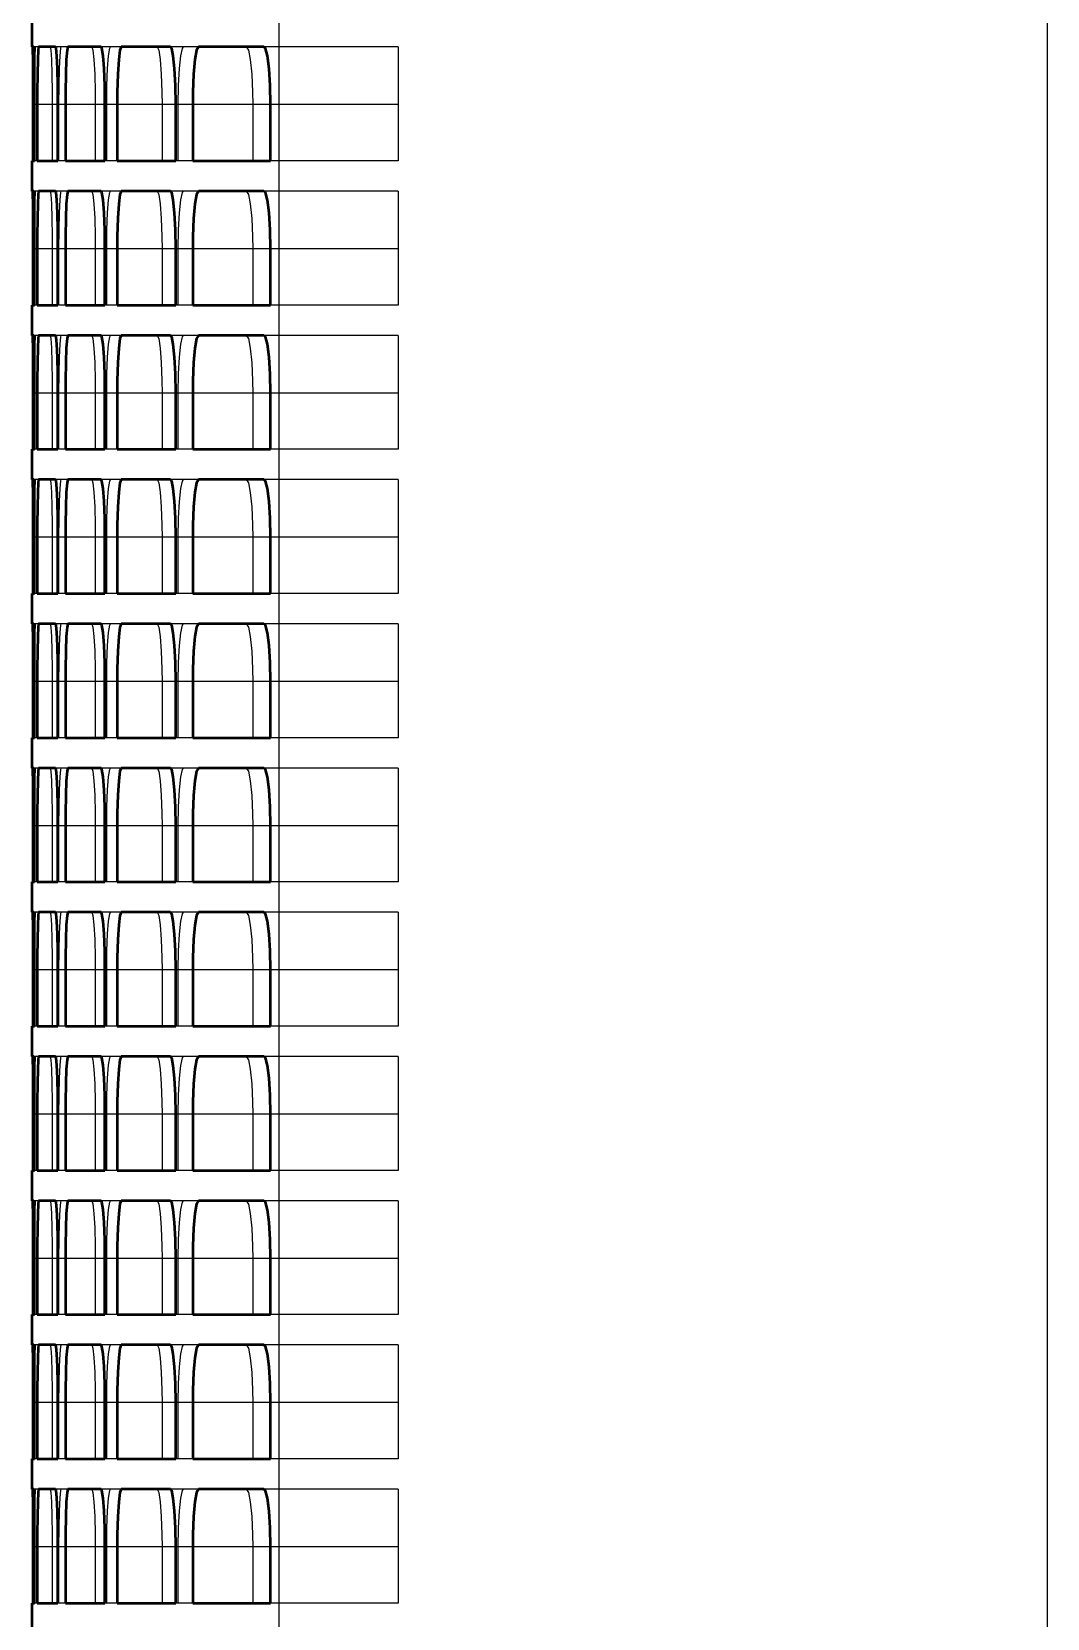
# Model space of a CAD drawing. Header units: inches. Extents: x 0 to 44.8, y 0 to 41.5.
# Drawn here: x 0.23 to 3.75, y 25.63 to 31.13 of the extents above; entities that cross this region are included whole.
import ezdxf

# ---------------------------------------------------------------- set-up
doc = ezdxf.new("R2010")
doc.units = ezdxf.units.IN
doc.header["$MEASUREMENT"] = 0
doc.linetypes.add('Dashed', pattern=[2, 1, -1])
for name, color, linetype, lineweight in [('AM_0', 7, 'Continuous', 50), ('AM_4', 3, 'Continuous', 25), ('AM_9', 6, 'Dashed', 25)]:
    doc.layers.add(name, color=color, linetype=linetype, lineweight=lineweight)

msp = doc.modelspace()

# ---------------------------------------------------------------- linework, layer by layer
at = {"layer": 'AM_0'}
for p, q in [((0.23, 31.186), (0.23, 31.081)), ((0.23727, 31.081), (0.23, 31.081)), ((0.31284, 31.081), (0.25301, 31.081)), ((0.4706, 31.081), (0.35552, 31.081)), ((0.71089, 31.081), (0.5403, 31.081)), ((1.0342, 31.081), (0.80776, 31.081)), ((0.23407, 30.881), (0.23407, 30.686)), ((0.23965, 30.686), (0.23965, 30.881)), ((0.24925, 30.881), (0.24925, 30.686)), ((0.32047, 30.686), (0.32047, 30.881)), ((0.34649, 30.881), (0.34649, 30.686)), ((0.48351, 30.686), (0.48351, 30.881)), ((0.526, 30.881), (0.526, 30.686)), ((0.72909, 30.686), (0.72909, 30.881)), ((0.78815, 30.881), (0.78815, 30.686)), ((1.05774, 30.686), (1.05774, 30.881)), ((0.23, 30.686), (0.23965, 30.686)), ((0.23, 30.686), (0.23, 30.581)), ((0.24925, 30.686), (0.32047, 30.686)), ((0.34649, 30.686), (0.48351, 30.686)), ((0.526, 30.686), (0.72909, 30.686)), ((0.78815, 30.686), (1.05774, 30.686)), ((0.23727, 30.581), (0.23, 30.581)), ((0.31284, 30.581), (0.25301, 30.581)), ((0.4706, 30.581), (0.35552, 30.581)), ((0.71089, 30.581), (0.5403, 30.581)), ((1.0342, 30.581), (0.80776, 30.581)), ((0.23407, 30.381), (0.23407, 30.186)), ((0.23965, 30.186), (0.23965, 30.381)), ((0.24925, 30.381), (0.24925, 30.186)), ((0.32047, 30.186), (0.32047, 30.381)), ((0.34649, 30.381), (0.34649, 30.186)), ((0.48351, 30.186), (0.48351, 30.381)), ((0.526, 30.381), (0.526, 30.186)), ((0.72909, 30.186), (0.72909, 30.381)), ((0.78815, 30.381), (0.78815, 30.186)), ((1.05774, 30.186), (1.05774, 30.381)), ((0.23, 30.186), (0.23965, 30.186)), ((0.23, 30.186), (0.23, 30.081)), ((0.24925, 30.186), (0.32047, 30.186)), ((0.34649, 30.186), (0.48351, 30.186)), ((0.526, 30.186), (0.72909, 30.186)), ((0.78815, 30.186), (1.05774, 30.186)), ((0.23727, 30.081), (0.23, 30.081)), ((0.31284, 30.081), (0.25301, 30.081)), ((0.4706, 30.081), (0.35552, 30.081)), ((0.71089, 30.081), (0.5403, 30.081)), ((1.0342, 30.081), (0.80776, 30.081)), ((0.23407, 29.881), (0.23407, 29.686)), ((0.23965, 29.686), (0.23965, 29.881)), ((0.24925, 29.881), (0.24925, 29.686)), ((0.32047, 29.686), (0.32047, 29.881)), ((0.34649, 29.881), (0.34649, 29.686)), ((0.48351, 29.686), (0.48351, 29.881)), ((0.526, 29.881), (0.526, 29.686)), ((0.72909, 29.686), (0.72909, 29.881)), ((0.78815, 29.881), (0.78815, 29.686)), ((1.05774, 29.686), (1.05774, 29.881)), ((0.23, 29.686), (0.23965, 29.686)), ((0.23, 29.686), (0.23, 29.581)), ((0.24925, 29.686), (0.32047, 29.686)), ((0.34649, 29.686), (0.48351, 29.686)), ((0.526, 29.686), (0.72909, 29.686)), ((0.78815, 29.686), (1.05774, 29.686)), ((0.23727, 29.581), (0.23, 29.581)), ((0.31284, 29.581), (0.25301, 29.581)), ((0.4706, 29.581), (0.35552, 29.581)), ((0.71089, 29.581), (0.5403, 29.581)), ((1.0342, 29.581), (0.80776, 29.581)), ((0.23407, 29.381), (0.23407, 29.186)), ((0.23965, 29.186), (0.23965, 29.381)), ((0.24925, 29.381), (0.24925, 29.186)), ((0.32047, 29.186), (0.32047, 29.381)), ((0.34649, 29.381), (0.34649, 29.186)), ((0.48351, 29.186), (0.48351, 29.381)), ((0.526, 29.381), (0.526, 29.186)), ((0.72909, 29.186), (0.72909, 29.381)), ((0.78815, 29.381), (0.78815, 29.186)), ((1.05774, 29.186), (1.05774, 29.381)), ((0.23, 29.186), (0.23965, 29.186)), ((0.23, 29.186), (0.23, 29.081)), ((0.24925, 29.186), (0.32047, 29.186)), ((0.34649, 29.186), (0.48351, 29.186)), ((0.526, 29.186), (0.72909, 29.186)), ((0.78815, 29.186), (1.05774, 29.186)), ((0.23727, 29.081), (0.23, 29.081)), ((0.31284, 29.081), (0.25301, 29.081)), ((0.4706, 29.081), (0.35552, 29.081)), ((0.71089, 29.081), (0.5403, 29.081)), ((1.0342, 29.081), (0.80776, 29.081)), ((0.23407, 28.881), (0.23407, 28.686)), ((0.23965, 28.686), (0.23965, 28.881)), ((0.24925, 28.881), (0.24925, 28.686)), ((0.32047, 28.686), (0.32047, 28.881)), ((0.34649, 28.881), (0.34649, 28.686)), ((0.48351, 28.686), (0.48351, 28.881)), ((0.526, 28.881), (0.526, 28.686)), ((0.72909, 28.686), (0.72909, 28.881)), ((0.78815, 28.881), (0.78815, 28.686)), ((1.05774, 28.686), (1.05774, 28.881)), ((0.23, 28.686), (0.23965, 28.686)), ((0.23, 28.686), (0.23, 28.581)), ((0.24925, 28.686), (0.32047, 28.686)), ((0.34649, 28.686), (0.48351, 28.686)), ((0.526, 28.686), (0.72909, 28.686)), ((0.78815, 28.686), (1.05774, 28.686)), ((0.23727, 28.581), (0.23, 28.581)), ((0.31284, 28.581), (0.25301, 28.581)), ((0.4706, 28.581), (0.35552, 28.581)), ((0.71089, 28.581), (0.5403, 28.581)), ((1.0342, 28.581), (0.80776, 28.581)), ((0.23407, 28.381), (0.23407, 28.186)), ((0.23965, 28.186), (0.23965, 28.381)), ((0.24925, 28.381), (0.24925, 28.186)), ((0.32047, 28.186), (0.32047, 28.381)), ((0.34649, 28.381), (0.34649, 28.186)), ((0.48351, 28.186), (0.48351, 28.381)), ((0.526, 28.381), (0.526, 28.186)), ((0.72909, 28.186), (0.72909, 28.381)), ((0.78815, 28.381), (0.78815, 28.186)), ((1.05774, 28.186), (1.05774, 28.381)), ((0.23, 28.186), (0.23965, 28.186)), ((0.23, 28.186), (0.23, 28.081)), ((0.24925, 28.186), (0.32047, 28.186)), ((0.34649, 28.186), (0.48351, 28.186)), ((0.526, 28.186), (0.72909, 28.186)), ((0.78815, 28.186), (1.05774, 28.186)), ((0.23727, 28.081), (0.23, 28.081)), ((0.31284, 28.081), (0.25301, 28.081)), ((0.4706, 28.081), (0.35552, 28.081)), ((0.71089, 28.081), (0.5403, 28.081)), ((1.0342, 28.081), (0.80776, 28.081)), ((0.23407, 27.881), (0.23407, 27.686)), ((0.23965, 27.686), (0.23965, 27.881)), ((0.24925, 27.881), (0.24925, 27.686)), ((0.32047, 27.686), (0.32047, 27.881)), ((0.34649, 27.881), (0.34649, 27.686)), ((0.48351, 27.686), (0.48351, 27.881)), ((0.526, 27.881), (0.526, 27.686)), ((0.72909, 27.686), (0.72909, 27.881)), ((0.78815, 27.881), (0.78815, 27.686)), ((1.05774, 27.686), (1.05774, 27.881)), ((0.23, 27.686), (0.23965, 27.686)), ((0.23, 27.686), (0.23, 27.581)), ((0.24925, 27.686), (0.32047, 27.686)), ((0.34649, 27.686), (0.48351, 27.686)), ((0.526, 27.686), (0.72909, 27.686)), ((0.78815, 27.686), (1.05774, 27.686)), ((0.23727, 27.581), (0.23, 27.581)), ((0.31284, 27.581), (0.25301, 27.581)), ((0.4706, 27.581), (0.35552, 27.581)), ((0.71089, 27.581), (0.5403, 27.581)), ((1.0342, 27.581), (0.80776, 27.581)), ((0.23407, 27.381), (0.23407, 27.186)), ((0.23965, 27.186), (0.23965, 27.381)), ((0.24925, 27.381), (0.24925, 27.186)), ((0.32047, 27.186), (0.32047, 27.381)), ((0.34649, 27.381), (0.34649, 27.186)), ((0.48351, 27.186), (0.48351, 27.381)), ((0.526, 27.381), (0.526, 27.186)), ((0.72909, 27.186), (0.72909, 27.381)), ((0.78815, 27.381), (0.78815, 27.186)), ((1.05774, 27.186), (1.05774, 27.381)), ((0.23, 27.186), (0.23965, 27.186)), ((0.23, 27.186), (0.23, 27.081)), ((0.24925, 27.186), (0.32047, 27.186)), ((0.34649, 27.186), (0.48351, 27.186)), ((0.526, 27.186), (0.72909, 27.186)), ((0.78815, 27.186), (1.05774, 27.186)), ((0.23727, 27.081), (0.23, 27.081)), ((0.31284, 27.081), (0.25301, 27.081)), ((0.4706, 27.081), (0.35552, 27.081)), ((0.71089, 27.081), (0.5403, 27.081)), ((1.0342, 27.081), (0.80776, 27.081)), ((0.23407, 26.881), (0.23407, 26.686)), ((0.23965, 26.686), (0.23965, 26.881)), ((0.24925, 26.881), (0.24925, 26.686)), ((0.32047, 26.686), (0.32047, 26.881)), ((0.34649, 26.881), (0.34649, 26.686)), ((0.48351, 26.686), (0.48351, 26.881)), ((0.526, 26.881), (0.526, 26.686)), ((0.72909, 26.686), (0.72909, 26.881)), ((0.78815, 26.881), (0.78815, 26.686)), ((1.05774, 26.686), (1.05774, 26.881)), ((0.23, 26.686), (0.23965, 26.686)), ((0.23, 26.686), (0.23, 26.581)), ((0.24925, 26.686), (0.32047, 26.686)), ((0.34649, 26.686), (0.48351, 26.686)), ((0.526, 26.686), (0.72909, 26.686)), ((0.78815, 26.686), (1.05774, 26.686)), ((0.23727, 26.581), (0.23, 26.581)), ((0.31284, 26.581), (0.25301, 26.581)), ((0.4706, 26.581), (0.35552, 26.581)), ((0.71089, 26.581), (0.5403, 26.581)), ((1.0342, 26.581), (0.80776, 26.581)), ((0.23407, 26.381), (0.23407, 26.186)), ((0.23965, 26.186), (0.23965, 26.381)), ((0.24925, 26.381), (0.24925, 26.186)), ((0.32047, 26.186), (0.32047, 26.381)), ((0.34649, 26.381), (0.34649, 26.186)), ((0.48351, 26.186), (0.48351, 26.381)), ((0.526, 26.381), (0.526, 26.186)), ((0.72909, 26.186), (0.72909, 26.381)), ((0.78815, 26.381), (0.78815, 26.186)), ((1.05774, 26.186), (1.05774, 26.381)), ((0.23, 26.186), (0.23965, 26.186)), ((0.23, 26.186), (0.23, 26.081)), ((0.24925, 26.186), (0.32047, 26.186)), ((0.34649, 26.186), (0.48351, 26.186)), ((0.526, 26.186), (0.72909, 26.186)), ((0.78815, 26.186), (1.05774, 26.186)), ((0.23727, 26.081), (0.23, 26.081)), ((0.31284, 26.081), (0.25301, 26.081)), ((0.4706, 26.081), (0.35552, 26.081)), ((0.71089, 26.081), (0.5403, 26.081)), ((1.0342, 26.081), (0.80776, 26.081)), ((0.23407, 25.881), (0.23407, 25.686)), ((0.23965, 25.686), (0.23965, 25.881)), ((0.24925, 25.881), (0.24925, 25.686)), ((0.32047, 25.686), (0.32047, 25.881)), ((0.34649, 25.881), (0.34649, 25.686)), ((0.48351, 25.686), (0.48351, 25.881)), ((0.526, 25.881), (0.526, 25.686)), ((0.72909, 25.686), (0.72909, 25.881)), ((0.78815, 25.881), (0.78815, 25.686)), ((1.05774, 25.686), (1.05774, 25.881)), ((0.23, 25.686), (0.23965, 25.686)), ((0.23, 25.686), (0.23, 25.581)), ((0.24925, 25.686), (0.32047, 25.686)), ((0.34649, 25.686), (0.48351, 25.686)), ((0.526, 25.686), (0.72909, 25.686)), ((0.78815, 25.686), (1.05774, 25.686))]:
    msp.add_line(p, q, dxfattribs=at)
for points in [[(0.23258, 31.081), (0.23304, 31.06973), (0.23347, 31.03717), (0.23382, 30.98701), (0.23403, 30.9249), (0.23407, 30.881)], [(0.23965, 30.881), (0.23951, 30.9472), (0.2391, 31.00593), (0.23849, 31.05058), (0.23777, 31.07612), (0.23727, 31.081)], [(0.25301, 31.081), (0.25173, 31.06972), (0.25062, 31.03716), (0.2498, 30.98699), (0.24934, 30.92487), (0.24925, 30.881)], [(0.32047, 30.881), (0.32003, 30.94716), (0.31877, 31.00587), (0.31685, 31.05052), (0.31449, 31.07609), (0.31284, 31.081)], [(0.35552, 31.081), (0.35249, 31.06971), (0.34984, 31.0371), (0.34784, 30.98686), (0.34671, 30.92471), (0.34649, 30.881)], [(0.48351, 30.881), (0.48277, 30.9471), (0.48066, 31.00574), (0.47742, 31.05039), (0.47343, 31.07603), (0.4706, 31.081)], [(0.5403, 31.081), (0.53552, 31.06968), (0.53131, 31.03698), (0.52814, 30.98663), (0.52634, 30.92442), (0.526, 30.881)], [(0.72909, 30.881), (0.72806, 30.94699), (0.7251, 31.00555), (0.72055, 31.05019), (0.71493, 31.07594), (0.71089, 31.081)], [(0.80776, 31.081), (0.80121, 31.06964), (0.79543, 31.03681), (0.79107, 30.98628), (0.78861, 30.924), (0.78815, 30.881)], [(1.05774, 30.881), (1.05641, 30.94686), (1.05261, 31.00529), (1.04676, 31.04993), (1.03949, 31.07583), (1.0342, 31.081)], [(0.23258, 30.581), (0.23304, 30.56973), (0.23347, 30.53717), (0.23382, 30.48701), (0.23403, 30.4249), (0.23407, 30.381)], [(0.23965, 30.381), (0.23951, 30.4472), (0.2391, 30.50593), (0.23849, 30.55058), (0.23777, 30.57612), (0.23727, 30.581)], [(0.25301, 30.581), (0.25173, 30.56972), (0.25062, 30.53716), (0.2498, 30.48699), (0.24934, 30.42487), (0.24925, 30.381)], [(0.32047, 30.381), (0.32003, 30.44716), (0.31877, 30.50587), (0.31685, 30.55052), (0.31449, 30.57609), (0.31284, 30.581)], [(0.35552, 30.581), (0.35249, 30.56971), (0.34984, 30.5371), (0.34784, 30.48686), (0.34671, 30.42471), (0.34649, 30.381)], [(0.48351, 30.381), (0.48277, 30.4471), (0.48066, 30.50574), (0.47742, 30.55039), (0.47343, 30.57603), (0.4706, 30.581)], [(0.5403, 30.581), (0.53552, 30.56968), (0.53131, 30.53698), (0.52814, 30.48663), (0.52634, 30.42442), (0.526, 30.381)], [(0.72909, 30.381), (0.72806, 30.44699), (0.7251, 30.50555), (0.72055, 30.55019), (0.71493, 30.57594), (0.71089, 30.581)], [(0.80776, 30.581), (0.80121, 30.56964), (0.79543, 30.53681), (0.79107, 30.48628), (0.78861, 30.424), (0.78815, 30.381)], [(1.05774, 30.381), (1.05641, 30.44686), (1.05261, 30.50529), (1.04676, 30.54993), (1.03949, 30.57583), (1.0342, 30.581)], [(0.23258, 30.081), (0.23304, 30.06973), (0.23347, 30.03717), (0.23382, 29.98701), (0.23403, 29.9249), (0.23407, 29.881)], [(0.23965, 29.881), (0.23951, 29.9472), (0.2391, 30.00593), (0.23849, 30.05058), (0.23777, 30.07612), (0.23727, 30.081)], [(0.25301, 30.081), (0.25173, 30.06972), (0.25062, 30.03716), (0.2498, 29.98699), (0.24934, 29.92487), (0.24925, 29.881)], [(0.32047, 29.881), (0.32003, 29.94716), (0.31877, 30.00587), (0.31685, 30.05052), (0.31449, 30.07609), (0.31284, 30.081)], [(0.35552, 30.081), (0.35249, 30.06971), (0.34984, 30.0371), (0.34784, 29.98686), (0.34671, 29.92471), (0.34649, 29.881)], [(0.48351, 29.881), (0.48277, 29.9471), (0.48066, 30.00574), (0.47742, 30.05039), (0.47343, 30.07603), (0.4706, 30.081)], [(0.5403, 30.081), (0.53552, 30.06968), (0.53131, 30.03698), (0.52814, 29.98663), (0.52634, 29.92442), (0.526, 29.881)], [(0.72909, 29.881), (0.72806, 29.94699), (0.7251, 30.00555), (0.72055, 30.05019), (0.71493, 30.07594), (0.71089, 30.081)], [(0.80776, 30.081), (0.80121, 30.06964), (0.79543, 30.03681), (0.79107, 29.98628), (0.78861, 29.924), (0.78815, 29.881)], [(1.05774, 29.881), (1.05641, 29.94686), (1.05261, 30.00529), (1.04676, 30.04993), (1.03949, 30.07583), (1.0342, 30.081)], [(0.23258, 29.581), (0.23304, 29.56973), (0.23347, 29.53717), (0.23382, 29.48701), (0.23403, 29.4249), (0.23407, 29.381)], [(0.23965, 29.381), (0.23951, 29.4472), (0.2391, 29.50593), (0.23849, 29.55058), (0.23777, 29.57612), (0.23727, 29.581)], [(0.25301, 29.581), (0.25173, 29.56972), (0.25062, 29.53716), (0.2498, 29.48699), (0.24934, 29.42487), (0.24925, 29.381)], [(0.32047, 29.381), (0.32003, 29.44716), (0.31877, 29.50587), (0.31685, 29.55052), (0.31449, 29.57609), (0.31284, 29.581)], [(0.35552, 29.581), (0.35249, 29.56971), (0.34984, 29.5371), (0.34784, 29.48686), (0.34671, 29.42471), (0.34649, 29.381)], [(0.48351, 29.381), (0.48277, 29.4471), (0.48066, 29.50574), (0.47742, 29.55039), (0.47343, 29.57603), (0.4706, 29.581)], [(0.5403, 29.581), (0.53552, 29.56968), (0.53131, 29.53698), (0.52814, 29.48663), (0.52634, 29.42442), (0.526, 29.381)], [(0.72909, 29.381), (0.72806, 29.44699), (0.7251, 29.50555), (0.72055, 29.55019), (0.71493, 29.57594), (0.71089, 29.581)], [(0.80776, 29.581), (0.80121, 29.56964), (0.79543, 29.53681), (0.79107, 29.48628), (0.78861, 29.424), (0.78815, 29.381)], [(1.05774, 29.381), (1.05641, 29.44686), (1.05261, 29.50529), (1.04676, 29.54993), (1.03949, 29.57583), (1.0342, 29.581)], [(0.23258, 29.081), (0.23304, 29.06973), (0.23347, 29.03717), (0.23382, 28.98701), (0.23403, 28.9249), (0.23407, 28.881)], [(0.23965, 28.881), (0.23951, 28.9472), (0.2391, 29.00593), (0.23849, 29.05058), (0.23777, 29.07612), (0.23727, 29.081)], [(0.25301, 29.081), (0.25173, 29.06972), (0.25062, 29.03716), (0.2498, 28.98699), (0.24934, 28.92487), (0.24925, 28.881)], [(0.32047, 28.881), (0.32003, 28.94716), (0.31877, 29.00587), (0.31685, 29.05052), (0.31449, 29.07609), (0.31284, 29.081)], [(0.35552, 29.081), (0.35249, 29.06971), (0.34984, 29.0371), (0.34784, 28.98686), (0.34671, 28.92471), (0.34649, 28.881)], [(0.48351, 28.881), (0.48277, 28.9471), (0.48066, 29.00574), (0.47742, 29.05039), (0.47343, 29.07603), (0.4706, 29.081)], [(0.5403, 29.081), (0.53552, 29.06968), (0.53131, 29.03698), (0.52814, 28.98663), (0.52634, 28.92442), (0.526, 28.881)], [(0.72909, 28.881), (0.72806, 28.94699), (0.7251, 29.00555), (0.72055, 29.05019), (0.71493, 29.07594), (0.71089, 29.081)], [(0.80776, 29.081), (0.80121, 29.06964), (0.79543, 29.03681), (0.79107, 28.98628), (0.78861, 28.924), (0.78815, 28.881)], [(1.05774, 28.881), (1.05641, 28.94686), (1.05261, 29.00529), (1.04676, 29.04993), (1.03949, 29.07583), (1.0342, 29.081)], [(0.23258, 28.581), (0.23304, 28.56973), (0.23347, 28.53717), (0.23382, 28.48701), (0.23403, 28.4249), (0.23407, 28.381)], [(0.23965, 28.381), (0.23951, 28.4472), (0.2391, 28.50593), (0.23849, 28.55058), (0.23777, 28.57612), (0.23727, 28.581)], [(0.25301, 28.581), (0.25173, 28.56972), (0.25062, 28.53716), (0.2498, 28.48699), (0.24934, 28.42487), (0.24925, 28.381)], [(0.32047, 28.381), (0.32003, 28.44716), (0.31877, 28.50587), (0.31685, 28.55052), (0.31449, 28.57609), (0.31284, 28.581)], [(0.35552, 28.581), (0.35249, 28.56971), (0.34984, 28.5371), (0.34784, 28.48686), (0.34671, 28.42471), (0.34649, 28.381)], [(0.48351, 28.381), (0.48277, 28.4471), (0.48066, 28.50574), (0.47742, 28.55039), (0.47343, 28.57603), (0.4706, 28.581)], [(0.5403, 28.581), (0.53552, 28.56968), (0.53131, 28.53698), (0.52814, 28.48663), (0.52634, 28.42442), (0.526, 28.381)], [(0.72909, 28.381), (0.72806, 28.44699), (0.7251, 28.50555), (0.72055, 28.55019), (0.71493, 28.57594), (0.71089, 28.581)], [(0.80776, 28.581), (0.80121, 28.56964), (0.79543, 28.53681), (0.79107, 28.48628), (0.78861, 28.424), (0.78815, 28.381)], [(1.05774, 28.381), (1.05641, 28.44686), (1.05261, 28.50529), (1.04676, 28.54993), (1.03949, 28.57583), (1.0342, 28.581)], [(0.23258, 28.081), (0.23304, 28.06973), (0.23347, 28.03717), (0.23382, 27.98701), (0.23403, 27.9249), (0.23407, 27.881)], [(0.23965, 27.881), (0.23951, 27.9472), (0.2391, 28.00593), (0.23849, 28.05058), (0.23777, 28.07612), (0.23727, 28.081)], [(0.25301, 28.081), (0.25173, 28.06972), (0.25062, 28.03716), (0.2498, 27.98699), (0.24934, 27.92487), (0.24925, 27.881)], [(0.32047, 27.881), (0.32003, 27.94716), (0.31877, 28.00587), (0.31685, 28.05052), (0.31449, 28.07609), (0.31284, 28.081)], [(0.35552, 28.081), (0.35249, 28.06971), (0.34984, 28.0371), (0.34784, 27.98686), (0.34671, 27.92471), (0.34649, 27.881)], [(0.48351, 27.881), (0.48277, 27.9471), (0.48066, 28.00574), (0.47742, 28.05039), (0.47343, 28.07603), (0.4706, 28.081)], [(0.5403, 28.081), (0.53552, 28.06968), (0.53131, 28.03698), (0.52814, 27.98663), (0.52634, 27.92442), (0.526, 27.881)], [(0.72909, 27.881), (0.72806, 27.94699), (0.7251, 28.00555), (0.72055, 28.05019), (0.71493, 28.07594), (0.71089, 28.081)], [(0.80776, 28.081), (0.80121, 28.06964), (0.79543, 28.03681), (0.79107, 27.98628), (0.78861, 27.924), (0.78815, 27.881)], [(1.05774, 27.881), (1.05641, 27.94686), (1.05261, 28.00529), (1.04676, 28.04993), (1.03949, 28.07583), (1.0342, 28.081)], [(0.23258, 27.581), (0.23304, 27.56973), (0.23347, 27.53717), (0.23382, 27.48701), (0.23403, 27.4249), (0.23407, 27.381)], [(0.23965, 27.381), (0.23951, 27.4472), (0.2391, 27.50593), (0.23849, 27.55058), (0.23777, 27.57612), (0.23727, 27.581)], [(0.25301, 27.581), (0.25173, 27.56972), (0.25062, 27.53716), (0.2498, 27.48699), (0.24934, 27.42487), (0.24925, 27.381)], [(0.32047, 27.381), (0.32003, 27.44716), (0.31877, 27.50587), (0.31685, 27.55052), (0.31449, 27.57609), (0.31284, 27.581)], [(0.35552, 27.581), (0.35249, 27.56971), (0.34984, 27.5371), (0.34784, 27.48686), (0.34671, 27.42471), (0.34649, 27.381)], [(0.48351, 27.381), (0.48277, 27.4471), (0.48066, 27.50574), (0.47742, 27.55039), (0.47343, 27.57603), (0.4706, 27.581)], [(0.5403, 27.581), (0.53552, 27.56968), (0.53131, 27.53698), (0.52814, 27.48663), (0.52634, 27.42442), (0.526, 27.381)], [(0.72909, 27.381), (0.72806, 27.44699), (0.7251, 27.50555), (0.72055, 27.55019), (0.71493, 27.57594), (0.71089, 27.581)], [(0.80776, 27.581), (0.80121, 27.56964), (0.79543, 27.53681), (0.79107, 27.48628), (0.78861, 27.424), (0.78815, 27.381)], [(1.05774, 27.381), (1.05641, 27.44686), (1.05261, 27.50529), (1.04676, 27.54993), (1.03949, 27.57583), (1.0342, 27.581)], [(0.23258, 27.081), (0.23304, 27.06973), (0.23347, 27.03717), (0.23382, 26.98701), (0.23403, 26.9249), (0.23407, 26.881)], [(0.23965, 26.881), (0.23951, 26.9472), (0.2391, 27.00593), (0.23849, 27.05058), (0.23777, 27.07612), (0.23727, 27.081)], [(0.25301, 27.081), (0.25173, 27.06972), (0.25062, 27.03716), (0.2498, 26.98699), (0.24934, 26.92487), (0.24925, 26.881)], [(0.32047, 26.881), (0.32003, 26.94716), (0.31877, 27.00587), (0.31685, 27.05052), (0.31449, 27.07609), (0.31284, 27.081)], [(0.35552, 27.081), (0.35249, 27.06971), (0.34984, 27.0371), (0.34784, 26.98686), (0.34671, 26.92471), (0.34649, 26.881)], [(0.48351, 26.881), (0.48277, 26.9471), (0.48066, 27.00574), (0.47742, 27.05039), (0.47343, 27.07603), (0.4706, 27.081)], [(0.5403, 27.081), (0.53552, 27.06968), (0.53131, 27.03698), (0.52814, 26.98663), (0.52634, 26.92442), (0.526, 26.881)], [(0.72909, 26.881), (0.72806, 26.94699), (0.7251, 27.00555), (0.72055, 27.05019), (0.71493, 27.07594), (0.71089, 27.081)], [(0.80776, 27.081), (0.80121, 27.06964), (0.79543, 27.03681), (0.79107, 26.98628), (0.78861, 26.924), (0.78815, 26.881)], [(1.05774, 26.881), (1.05641, 26.94686), (1.05261, 27.00529), (1.04676, 27.04993), (1.03949, 27.07583), (1.0342, 27.081)], [(0.23258, 26.581), (0.23304, 26.56973), (0.23347, 26.53717), (0.23382, 26.48701), (0.23403, 26.4249), (0.23407, 26.381)], [(0.23965, 26.381), (0.23951, 26.4472), (0.2391, 26.50593), (0.23849, 26.55058), (0.23777, 26.57612), (0.23727, 26.581)], [(0.25301, 26.581), (0.25173, 26.56972), (0.25062, 26.53716), (0.2498, 26.48699), (0.24934, 26.42487), (0.24925, 26.381)], [(0.32047, 26.381), (0.32003, 26.44716), (0.31877, 26.50587), (0.31685, 26.55052), (0.31449, 26.57609), (0.31284, 26.581)], [(0.35552, 26.581), (0.35249, 26.56971), (0.34984, 26.5371), (0.34784, 26.48686), (0.34671, 26.42471), (0.34649, 26.381)], [(0.48351, 26.381), (0.48277, 26.4471), (0.48066, 26.50574), (0.47742, 26.55039), (0.47343, 26.57603), (0.4706, 26.581)], [(0.5403, 26.581), (0.53552, 26.56968), (0.53131, 26.53698), (0.52814, 26.48663), (0.52634, 26.42442), (0.526, 26.381)], [(0.72909, 26.381), (0.72806, 26.44699), (0.7251, 26.50555), (0.72055, 26.55019), (0.71493, 26.57594), (0.71089, 26.581)], [(0.80776, 26.581), (0.80121, 26.56964), (0.79543, 26.53681), (0.79107, 26.48628), (0.78861, 26.424), (0.78815, 26.381)], [(1.05774, 26.381), (1.05641, 26.44686), (1.05261, 26.50529), (1.04676, 26.54993), (1.03949, 26.57583), (1.0342, 26.581)], [(0.23258, 26.081), (0.23304, 26.06973), (0.23347, 26.03717), (0.23382, 25.98701), (0.23403, 25.9249), (0.23407, 25.881)], [(0.23965, 25.881), (0.23951, 25.9472), (0.2391, 26.00593), (0.23849, 26.05058), (0.23777, 26.07612), (0.23727, 26.081)], [(0.25301, 26.081), (0.25173, 26.06972), (0.25062, 26.03716), (0.2498, 25.98699), (0.24934, 25.92487), (0.24925, 25.881)], [(0.32047, 25.881), (0.32003, 25.94716), (0.31877, 26.00587), (0.31685, 26.05052), (0.31449, 26.07609), (0.31284, 26.081)], [(0.35552, 26.081), (0.35249, 26.06971), (0.34984, 26.0371), (0.34784, 25.98686), (0.34671, 25.92471), (0.34649, 25.881)], [(0.48351, 25.881), (0.48277, 25.9471), (0.48066, 26.00574), (0.47742, 26.05039), (0.47343, 26.07603), (0.4706, 26.081)], [(0.5403, 26.081), (0.53552, 26.06968), (0.53131, 26.03698), (0.52814, 25.98663), (0.52634, 25.92442), (0.526, 25.881)], [(0.72909, 25.881), (0.72806, 25.94699), (0.7251, 26.00555), (0.72055, 26.05019), (0.71493, 26.07594), (0.71089, 26.081)], [(0.80776, 26.081), (0.80121, 26.06964), (0.79543, 26.03681), (0.79107, 25.98628), (0.78861, 25.924), (0.78815, 25.881)], [(1.05774, 25.881), (1.05641, 25.94686), (1.05261, 26.00529), (1.04676, 26.04993), (1.03949, 26.07583), (1.0342, 26.081)]]:
    msp.add_lwpolyline(points, dxfattribs=at)
at = {"layer": 'AM_4'}
for p, q in [((1.08584, 41.5), (1.08584, 1.625)), ((3.7489, 41.5), (3.7489, 1.625)), ((0.23965, 30.881), (0.23407, 30.881)), ((0.32047, 30.881), (0.24925, 30.881)), ((0.48351, 30.881), (0.34649, 30.881)), ((0.72909, 30.881), (0.526, 30.881)), ((1.05774, 30.881), (0.78815, 30.881)), ((0.23965, 30.381), (0.23407, 30.381)), ((0.32047, 30.381), (0.24925, 30.381)), ((0.48351, 30.381), (0.34649, 30.381)), ((0.72909, 30.381), (0.526, 30.381)), ((1.05774, 30.381), (0.78815, 30.381)), ((0.23965, 29.881), (0.23407, 29.881)), ((0.32047, 29.881), (0.24925, 29.881)), ((0.48351, 29.881), (0.34649, 29.881)), ((0.72909, 29.881), (0.526, 29.881)), ((1.05774, 29.881), (0.78815, 29.881)), ((0.23965, 29.381), (0.23407, 29.381)), ((0.32047, 29.381), (0.24925, 29.381)), ((0.48351, 29.381), (0.34649, 29.381)), ((0.72909, 29.381), (0.526, 29.381)), ((1.05774, 29.381), (0.78815, 29.381)), ((0.23965, 28.881), (0.23407, 28.881)), ((0.32047, 28.881), (0.24925, 28.881)), ((0.48351, 28.881), (0.34649, 28.881)), ((0.72909, 28.881), (0.526, 28.881)), ((1.05774, 28.881), (0.78815, 28.881)), ((0.23965, 28.381), (0.23407, 28.381)), ((0.32047, 28.381), (0.24925, 28.381)), ((0.48351, 28.381), (0.34649, 28.381)), ((0.72909, 28.381), (0.526, 28.381)), ((1.05774, 28.381), (0.78815, 28.381)), ((0.23965, 27.881), (0.23407, 27.881)), ((0.32047, 27.881), (0.24925, 27.881)), ((0.48351, 27.881), (0.34649, 27.881)), ((0.72909, 27.881), (0.526, 27.881)), ((1.05774, 27.881), (0.78815, 27.881)), ((0.23965, 27.381), (0.23407, 27.381)), ((0.32047, 27.381), (0.24925, 27.381)), ((0.48351, 27.381), (0.34649, 27.381)), ((0.72909, 27.381), (0.526, 27.381)), ((1.05774, 27.381), (0.78815, 27.381)), ((0.23965, 26.881), (0.23407, 26.881)), ((0.32047, 26.881), (0.24925, 26.881)), ((0.48351, 26.881), (0.34649, 26.881)), ((0.72909, 26.881), (0.526, 26.881)), ((1.05774, 26.881), (0.78815, 26.881)), ((0.23965, 26.381), (0.23407, 26.381)), ((0.32047, 26.381), (0.24925, 26.381)), ((0.48351, 26.381), (0.34649, 26.381)), ((0.72909, 26.381), (0.526, 26.381)), ((1.05774, 26.381), (0.78815, 26.381)), ((0.23965, 25.881), (0.23407, 25.881)), ((0.32047, 25.881), (0.24925, 25.881)), ((0.48351, 25.881), (0.34649, 25.881)), ((0.72909, 25.881), (0.526, 25.881)), ((1.05774, 25.881), (0.78815, 25.881))]:
    msp.add_line(p, q, dxfattribs=at)
at = {"layer": 'AM_9'}
for p, q in [((0.25301, 31.081), (0.23727, 31.081)), ((0.35552, 31.081), (0.31284, 31.081)), ((0.5403, 31.081), (0.4706, 31.081)), ((0.80776, 31.081), (0.71089, 31.081)), ((1.5, 31.081), (1.0342, 31.081)), ((1.5, 31.081), (1.5, 30.686)), ((0.24925, 30.881), (0.23965, 30.881)), ((0.24087, 30.686), (0.24087, 30.881)), ((0.30091, 30.881), (0.30091, 30.686)), ((0.34649, 30.881), (0.32047, 30.881)), ((0.32414, 30.686), (0.32414, 30.881)), ((0.44993, 30.881), (0.44993, 30.686)), ((0.526, 30.881), (0.48351, 30.881)), ((0.48962, 30.686), (0.48962, 30.881)), ((0.68143, 30.881), (0.68143, 30.686)), ((0.78815, 30.881), (0.72909, 30.881)), ((0.73767, 30.686), (0.73767, 30.881)), ((0.99589, 30.881), (0.99589, 30.686)), ((1.5, 30.881), (1.05774, 30.881)), ((0.24925, 30.686), (0.23965, 30.686)), ((0.34649, 30.686), (0.32047, 30.686)), ((0.526, 30.686), (0.48351, 30.686)), ((0.78815, 30.686), (0.72909, 30.686)), ((1.5, 30.686), (1.05774, 30.686)), ((0.25301, 30.581), (0.23727, 30.581)), ((0.35552, 30.581), (0.31284, 30.581)), ((0.5403, 30.581), (0.4706, 30.581)), ((0.80776, 30.581), (0.71089, 30.581)), ((1.5, 30.581), (1.0342, 30.581)), ((1.5, 30.581), (1.5, 30.186)), ((0.24925, 30.381), (0.23965, 30.381)), ((0.24087, 30.186), (0.24087, 30.381)), ((0.30091, 30.381), (0.30091, 30.186)), ((0.34649, 30.381), (0.32047, 30.381)), ((0.32414, 30.186), (0.32414, 30.381)), ((0.44993, 30.381), (0.44993, 30.186)), ((0.526, 30.381), (0.48351, 30.381)), ((0.48962, 30.186), (0.48962, 30.381)), ((0.68143, 30.381), (0.68143, 30.186)), ((0.78815, 30.381), (0.72909, 30.381)), ((0.73767, 30.186), (0.73767, 30.381)), ((0.99589, 30.381), (0.99589, 30.186)), ((1.5, 30.381), (1.05774, 30.381)), ((0.24925, 30.186), (0.23965, 30.186)), ((0.34649, 30.186), (0.32047, 30.186)), ((0.526, 30.186), (0.48351, 30.186)), ((0.78815, 30.186), (0.72909, 30.186)), ((1.5, 30.186), (1.05774, 30.186)), ((0.25301, 30.081), (0.23727, 30.081)), ((0.35552, 30.081), (0.31284, 30.081)), ((0.5403, 30.081), (0.4706, 30.081)), ((0.80776, 30.081), (0.71089, 30.081)), ((1.5, 30.081), (1.0342, 30.081)), ((1.5, 30.081), (1.5, 29.686)), ((0.24925, 29.881), (0.23965, 29.881)), ((0.24087, 29.686), (0.24087, 29.881)), ((0.30091, 29.881), (0.30091, 29.686)), ((0.34649, 29.881), (0.32047, 29.881)), ((0.32414, 29.686), (0.32414, 29.881)), ((0.44993, 29.881), (0.44993, 29.686)), ((0.526, 29.881), (0.48351, 29.881)), ((0.48962, 29.686), (0.48962, 29.881)), ((0.68143, 29.881), (0.68143, 29.686)), ((0.78815, 29.881), (0.72909, 29.881)), ((0.73767, 29.686), (0.73767, 29.881)), ((0.99589, 29.881), (0.99589, 29.686)), ((1.5, 29.881), (1.05774, 29.881)), ((0.24925, 29.686), (0.23965, 29.686)), ((0.34649, 29.686), (0.32047, 29.686)), ((0.526, 29.686), (0.48351, 29.686)), ((0.78815, 29.686), (0.72909, 29.686)), ((1.5, 29.686), (1.05774, 29.686)), ((0.25301, 29.581), (0.23727, 29.581)), ((0.35552, 29.581), (0.31284, 29.581)), ((0.5403, 29.581), (0.4706, 29.581)), ((0.80776, 29.581), (0.71089, 29.581)), ((1.5, 29.581), (1.0342, 29.581)), ((1.5, 29.581), (1.5, 29.186)), ((0.24925, 29.381), (0.23965, 29.381)), ((0.24087, 29.186), (0.24087, 29.381)), ((0.30091, 29.381), (0.30091, 29.186)), ((0.34649, 29.381), (0.32047, 29.381)), ((0.32414, 29.186), (0.32414, 29.381)), ((0.44993, 29.381), (0.44993, 29.186)), ((0.526, 29.381), (0.48351, 29.381)), ((0.48962, 29.186), (0.48962, 29.381)), ((0.68143, 29.381), (0.68143, 29.186)), ((0.78815, 29.381), (0.72909, 29.381)), ((0.73767, 29.186), (0.73767, 29.381)), ((0.99589, 29.381), (0.99589, 29.186)), ((1.5, 29.381), (1.05774, 29.381)), ((0.24925, 29.186), (0.23965, 29.186)), ((0.34649, 29.186), (0.32047, 29.186)), ((0.526, 29.186), (0.48351, 29.186)), ((0.78815, 29.186), (0.72909, 29.186)), ((1.5, 29.186), (1.05774, 29.186)), ((0.25301, 29.081), (0.23727, 29.081)), ((0.35552, 29.081), (0.31284, 29.081)), ((0.5403, 29.081), (0.4706, 29.081)), ((0.80776, 29.081), (0.71089, 29.081)), ((1.5, 29.081), (1.0342, 29.081)), ((1.5, 29.081), (1.5, 28.686)), ((0.24925, 28.881), (0.23965, 28.881)), ((0.24087, 28.686), (0.24087, 28.881)), ((0.30091, 28.881), (0.30091, 28.686)), ((0.34649, 28.881), (0.32047, 28.881)), ((0.32414, 28.686), (0.32414, 28.881)), ((0.44993, 28.881), (0.44993, 28.686)), ((0.526, 28.881), (0.48351, 28.881)), ((0.48962, 28.686), (0.48962, 28.881)), ((0.68143, 28.881), (0.68143, 28.686)), ((0.78815, 28.881), (0.72909, 28.881)), ((0.73767, 28.686), (0.73767, 28.881)), ((0.99589, 28.881), (0.99589, 28.686)), ((1.5, 28.881), (1.05774, 28.881)), ((0.24925, 28.686), (0.23965, 28.686)), ((0.34649, 28.686), (0.32047, 28.686)), ((0.526, 28.686), (0.48351, 28.686)), ((0.78815, 28.686), (0.72909, 28.686)), ((1.5, 28.686), (1.05774, 28.686)), ((0.25301, 28.581), (0.23727, 28.581)), ((0.35552, 28.581), (0.31284, 28.581)), ((0.5403, 28.581), (0.4706, 28.581)), ((0.80776, 28.581), (0.71089, 28.581)), ((1.5, 28.581), (1.0342, 28.581)), ((1.5, 28.581), (1.5, 28.186)), ((0.24925, 28.381), (0.23965, 28.381)), ((0.24087, 28.186), (0.24087, 28.381)), ((0.30091, 28.381), (0.30091, 28.186)), ((0.34649, 28.381), (0.32047, 28.381)), ((0.32414, 28.186), (0.32414, 28.381)), ((0.44993, 28.381), (0.44993, 28.186)), ((0.526, 28.381), (0.48351, 28.381)), ((0.48962, 28.186), (0.48962, 28.381)), ((0.68143, 28.381), (0.68143, 28.186)), ((0.78815, 28.381), (0.72909, 28.381)), ((0.73767, 28.186), (0.73767, 28.381)), ((0.99589, 28.381), (0.99589, 28.186)), ((1.5, 28.381), (1.05774, 28.381)), ((0.24925, 28.186), (0.23965, 28.186)), ((0.34649, 28.186), (0.32047, 28.186)), ((0.526, 28.186), (0.48351, 28.186)), ((0.78815, 28.186), (0.72909, 28.186)), ((1.5, 28.186), (1.05774, 28.186)), ((0.25301, 28.081), (0.23727, 28.081)), ((0.35552, 28.081), (0.31284, 28.081)), ((0.5403, 28.081), (0.4706, 28.081)), ((0.80776, 28.081), (0.71089, 28.081)), ((1.5, 28.081), (1.0342, 28.081)), ((1.5, 28.081), (1.5, 27.686)), ((0.24925, 27.881), (0.23965, 27.881)), ((0.24087, 27.686), (0.24087, 27.881)), ((0.30091, 27.881), (0.30091, 27.686)), ((0.34649, 27.881), (0.32047, 27.881)), ((0.32414, 27.686), (0.32414, 27.881)), ((0.44993, 27.881), (0.44993, 27.686)), ((0.526, 27.881), (0.48351, 27.881)), ((0.48962, 27.686), (0.48962, 27.881)), ((0.68143, 27.881), (0.68143, 27.686)), ((0.78815, 27.881), (0.72909, 27.881)), ((0.73767, 27.686), (0.73767, 27.881)), ((0.99589, 27.881), (0.99589, 27.686)), ((1.5, 27.881), (1.05774, 27.881)), ((0.24925, 27.686), (0.23965, 27.686)), ((0.34649, 27.686), (0.32047, 27.686)), ((0.526, 27.686), (0.48351, 27.686)), ((0.78815, 27.686), (0.72909, 27.686)), ((1.5, 27.686), (1.05774, 27.686)), ((0.25301, 27.581), (0.23727, 27.581)), ((0.35552, 27.581), (0.31284, 27.581)), ((0.5403, 27.581), (0.4706, 27.581)), ((0.80776, 27.581), (0.71089, 27.581)), ((1.5, 27.581), (1.0342, 27.581)), ((1.5, 27.581), (1.5, 27.186)), ((0.24925, 27.381), (0.23965, 27.381)), ((0.24087, 27.186), (0.24087, 27.381)), ((0.30091, 27.381), (0.30091, 27.186)), ((0.34649, 27.381), (0.32047, 27.381)), ((0.32414, 27.186), (0.32414, 27.381)), ((0.44993, 27.381), (0.44993, 27.186)), ((0.526, 27.381), (0.48351, 27.381)), ((0.48962, 27.186), (0.48962, 27.381)), ((0.68143, 27.381), (0.68143, 27.186)), ((0.78815, 27.381), (0.72909, 27.381)), ((0.73767, 27.186), (0.73767, 27.381)), ((0.99589, 27.381), (0.99589, 27.186)), ((1.5, 27.381), (1.05774, 27.381)), ((0.24925, 27.186), (0.23965, 27.186)), ((0.34649, 27.186), (0.32047, 27.186)), ((0.526, 27.186), (0.48351, 27.186)), ((0.78815, 27.186), (0.72909, 27.186)), ((1.5, 27.186), (1.05774, 27.186)), ((0.25301, 27.081), (0.23727, 27.081)), ((0.35552, 27.081), (0.31284, 27.081)), ((0.5403, 27.081), (0.4706, 27.081)), ((0.80776, 27.081), (0.71089, 27.081)), ((1.5, 27.081), (1.0342, 27.081)), ((1.5, 27.081), (1.5, 26.686)), ((0.24925, 26.881), (0.23965, 26.881)), ((0.24087, 26.686), (0.24087, 26.881)), ((0.30091, 26.881), (0.30091, 26.686)), ((0.34649, 26.881), (0.32047, 26.881)), ((0.32414, 26.686), (0.32414, 26.881)), ((0.44993, 26.881), (0.44993, 26.686)), ((0.526, 26.881), (0.48351, 26.881)), ((0.48962, 26.686), (0.48962, 26.881)), ((0.68143, 26.881), (0.68143, 26.686)), ((0.78815, 26.881), (0.72909, 26.881)), ((0.73767, 26.686), (0.73767, 26.881)), ((0.99589, 26.881), (0.99589, 26.686)), ((1.5, 26.881), (1.05774, 26.881)), ((0.24925, 26.686), (0.23965, 26.686)), ((0.34649, 26.686), (0.32047, 26.686)), ((0.526, 26.686), (0.48351, 26.686)), ((0.78815, 26.686), (0.72909, 26.686)), ((1.5, 26.686), (1.05774, 26.686)), ((0.25301, 26.581), (0.23727, 26.581)), ((0.35552, 26.581), (0.31284, 26.581)), ((0.5403, 26.581), (0.4706, 26.581)), ((0.80776, 26.581), (0.71089, 26.581)), ((1.5, 26.581), (1.0342, 26.581)), ((1.5, 26.581), (1.5, 26.186)), ((0.24925, 26.381), (0.23965, 26.381)), ((0.24087, 26.186), (0.24087, 26.381)), ((0.30091, 26.381), (0.30091, 26.186)), ((0.34649, 26.381), (0.32047, 26.381)), ((0.32414, 26.186), (0.32414, 26.381)), ((0.44993, 26.381), (0.44993, 26.186)), ((0.526, 26.381), (0.48351, 26.381)), ((0.48962, 26.186), (0.48962, 26.381)), ((0.68143, 26.381), (0.68143, 26.186)), ((0.78815, 26.381), (0.72909, 26.381)), ((0.73767, 26.186), (0.73767, 26.381)), ((0.99589, 26.381), (0.99589, 26.186)), ((1.5, 26.381), (1.05774, 26.381)), ((0.24925, 26.186), (0.23965, 26.186)), ((0.34649, 26.186), (0.32047, 26.186)), ((0.526, 26.186), (0.48351, 26.186)), ((0.78815, 26.186), (0.72909, 26.186)), ((1.5, 26.186), (1.05774, 26.186)), ((0.25301, 26.081), (0.23727, 26.081)), ((0.35552, 26.081), (0.31284, 26.081)), ((0.5403, 26.081), (0.4706, 26.081)), ((0.80776, 26.081), (0.71089, 26.081)), ((1.5, 26.081), (1.0342, 26.081)), ((1.5, 26.081), (1.5, 25.686)), ((0.24925, 25.881), (0.23965, 25.881)), ((0.24087, 25.686), (0.24087, 25.881)), ((0.30091, 25.881), (0.30091, 25.686)), ((0.34649, 25.881), (0.32047, 25.881)), ((0.32414, 25.686), (0.32414, 25.881)), ((0.44993, 25.881), (0.44993, 25.686)), ((0.526, 25.881), (0.48351, 25.881)), ((0.48962, 25.686), (0.48962, 25.881)), ((0.68143, 25.881), (0.68143, 25.686)), ((0.78815, 25.881), (0.72909, 25.881)), ((0.73767, 25.686), (0.73767, 25.881)), ((0.99589, 25.881), (0.99589, 25.686)), ((1.5, 25.881), (1.05774, 25.881)), ((0.24925, 25.686), (0.23965, 25.686)), ((0.34649, 25.686), (0.32047, 25.686)), ((0.526, 25.686), (0.48351, 25.686)), ((0.78815, 25.686), (0.72909, 25.686)), ((1.5, 25.686), (1.05774, 25.686))]:
    msp.add_line(p, q, dxfattribs=at)
for points in [[(0.24087, 30.881), (0.24102, 30.9472), (0.24147, 31.00593), (0.24218, 31.05058), (0.24308, 31.07612), (0.24374, 31.081)], [(0.29418, 31.081), (0.29637, 31.06972), (0.29835, 31.03713), (0.29987, 30.98693), (0.30075, 30.9248), (0.30091, 30.881)], [(0.32414, 30.881), (0.32459, 30.94716), (0.32589, 31.00586), (0.32791, 31.05051), (0.33044, 31.07609), (0.33226, 31.081)], [(0.43793, 31.081), (0.44187, 31.06969), (0.4454, 31.03704), (0.4481, 30.98674), (0.44964, 30.92456), (0.44993, 30.881)], [(0.48962, 30.881), (0.49036, 30.94709), (0.49252, 31.00573), (0.49585, 31.05038), (0.50002, 31.07603), (0.50302, 31.081)], [(0.66414, 31.081), (0.66984, 31.06966), (0.67493, 31.03689), (0.67881, 30.98645), (0.68102, 30.92419), (0.68143, 30.881)], [(0.73767, 30.881), (0.73871, 30.94699), (0.74171, 31.00554), (0.74635, 31.05018), (0.75215, 31.07594), (0.75636, 31.081)], [(0.97327, 31.081), (0.98076, 31.06961), (0.98743, 31.03669), (0.9925, 30.98604), (0.99537, 30.92369), (0.99589, 30.881)], [(0.24087, 30.381), (0.24102, 30.4472), (0.24147, 30.50593), (0.24218, 30.55058), (0.24308, 30.57612), (0.24374, 30.581)], [(0.29418, 30.581), (0.29637, 30.56972), (0.29835, 30.53713), (0.29987, 30.48693), (0.30075, 30.4248), (0.30091, 30.381)], [(0.32414, 30.381), (0.32459, 30.44716), (0.32589, 30.50586), (0.32791, 30.55051), (0.33044, 30.57609), (0.33226, 30.581)], [(0.43793, 30.581), (0.44187, 30.56969), (0.4454, 30.53704), (0.4481, 30.48674), (0.44964, 30.42456), (0.44993, 30.381)], [(0.48962, 30.381), (0.49036, 30.44709), (0.49252, 30.50573), (0.49585, 30.55038), (0.50002, 30.57603), (0.50302, 30.581)], [(0.66414, 30.581), (0.66984, 30.56966), (0.67493, 30.53689), (0.67881, 30.48645), (0.68102, 30.42419), (0.68143, 30.381)], [(0.73767, 30.381), (0.73871, 30.44699), (0.74171, 30.50554), (0.74635, 30.55018), (0.75215, 30.57594), (0.75636, 30.581)], [(0.97327, 30.581), (0.98076, 30.56961), (0.98743, 30.53669), (0.9925, 30.48604), (0.99537, 30.42369), (0.99589, 30.381)], [(0.24087, 29.881), (0.24102, 29.9472), (0.24147, 30.00593), (0.24218, 30.05058), (0.24308, 30.07612), (0.24374, 30.081)], [(0.29418, 30.081), (0.29637, 30.06972), (0.29835, 30.03713), (0.29987, 29.98693), (0.30075, 29.9248), (0.30091, 29.881)], [(0.32414, 29.881), (0.32459, 29.94716), (0.32589, 30.00586), (0.32791, 30.05051), (0.33044, 30.07609), (0.33226, 30.081)], [(0.43793, 30.081), (0.44187, 30.06969), (0.4454, 30.03704), (0.4481, 29.98674), (0.44964, 29.92456), (0.44993, 29.881)], [(0.48962, 29.881), (0.49036, 29.94709), (0.49252, 30.00573), (0.49585, 30.05038), (0.50002, 30.07603), (0.50302, 30.081)], [(0.66414, 30.081), (0.66984, 30.06966), (0.67493, 30.03689), (0.67881, 29.98645), (0.68102, 29.92419), (0.68143, 29.881)], [(0.73767, 29.881), (0.73871, 29.94699), (0.74171, 30.00554), (0.74635, 30.05018), (0.75215, 30.07594), (0.75636, 30.081)], [(0.97327, 30.081), (0.98076, 30.06961), (0.98743, 30.03669), (0.9925, 29.98604), (0.99537, 29.92369), (0.99589, 29.881)], [(0.24087, 29.381), (0.24102, 29.4472), (0.24147, 29.50593), (0.24218, 29.55058), (0.24308, 29.57612), (0.24374, 29.581)], [(0.29418, 29.581), (0.29637, 29.56972), (0.29835, 29.53713), (0.29987, 29.48693), (0.30075, 29.4248), (0.30091, 29.381)], [(0.32414, 29.381), (0.32459, 29.44716), (0.32589, 29.50586), (0.32791, 29.55051), (0.33044, 29.57609), (0.33226, 29.581)], [(0.43793, 29.581), (0.44187, 29.56969), (0.4454, 29.53704), (0.4481, 29.48674), (0.44964, 29.42456), (0.44993, 29.381)], [(0.48962, 29.381), (0.49036, 29.44709), (0.49252, 29.50573), (0.49585, 29.55038), (0.50002, 29.57603), (0.50302, 29.581)], [(0.66414, 29.581), (0.66984, 29.56966), (0.67493, 29.53689), (0.67881, 29.48645), (0.68102, 29.42419), (0.68143, 29.381)], [(0.73767, 29.381), (0.73871, 29.44699), (0.74171, 29.50554), (0.74635, 29.55018), (0.75215, 29.57594), (0.75636, 29.581)], [(0.97327, 29.581), (0.98076, 29.56961), (0.98743, 29.53669), (0.9925, 29.48604), (0.99537, 29.42369), (0.99589, 29.381)], [(0.24087, 28.881), (0.24102, 28.9472), (0.24147, 29.00593), (0.24218, 29.05058), (0.24308, 29.07612), (0.24374, 29.081)], [(0.29418, 29.081), (0.29637, 29.06972), (0.29835, 29.03713), (0.29987, 28.98693), (0.30075, 28.9248), (0.30091, 28.881)], [(0.32414, 28.881), (0.32459, 28.94716), (0.32589, 29.00586), (0.32791, 29.05051), (0.33044, 29.07609), (0.33226, 29.081)], [(0.43793, 29.081), (0.44187, 29.06969), (0.4454, 29.03704), (0.4481, 28.98674), (0.44964, 28.92456), (0.44993, 28.881)], [(0.48962, 28.881), (0.49036, 28.94709), (0.49252, 29.00573), (0.49585, 29.05038), (0.50002, 29.07603), (0.50302, 29.081)], [(0.66414, 29.081), (0.66984, 29.06966), (0.67493, 29.03689), (0.67881, 28.98645), (0.68102, 28.92419), (0.68143, 28.881)], [(0.73767, 28.881), (0.73871, 28.94699), (0.74171, 29.00554), (0.74635, 29.05018), (0.75215, 29.07594), (0.75636, 29.081)], [(0.97327, 29.081), (0.98076, 29.06961), (0.98743, 29.03669), (0.9925, 28.98604), (0.99537, 28.92369), (0.99589, 28.881)], [(0.24087, 28.381), (0.24102, 28.4472), (0.24147, 28.50593), (0.24218, 28.55058), (0.24308, 28.57612), (0.24374, 28.581)], [(0.29418, 28.581), (0.29637, 28.56972), (0.29835, 28.53713), (0.29987, 28.48693), (0.30075, 28.4248), (0.30091, 28.381)], [(0.32414, 28.381), (0.32459, 28.44716), (0.32589, 28.50586), (0.32791, 28.55051), (0.33044, 28.57609), (0.33226, 28.581)], [(0.43793, 28.581), (0.44187, 28.56969), (0.4454, 28.53704), (0.4481, 28.48674), (0.44964, 28.42456), (0.44993, 28.381)], [(0.48962, 28.381), (0.49036, 28.44709), (0.49252, 28.50573), (0.49585, 28.55038), (0.50002, 28.57603), (0.50302, 28.581)], [(0.66414, 28.581), (0.66984, 28.56966), (0.67493, 28.53689), (0.67881, 28.48645), (0.68102, 28.42419), (0.68143, 28.381)], [(0.73767, 28.381), (0.73871, 28.44699), (0.74171, 28.50554), (0.74635, 28.55018), (0.75215, 28.57594), (0.75636, 28.581)], [(0.97327, 28.581), (0.98076, 28.56961), (0.98743, 28.53669), (0.9925, 28.48604), (0.99537, 28.42369), (0.99589, 28.381)], [(0.24087, 27.881), (0.24102, 27.9472), (0.24147, 28.00593), (0.24218, 28.05058), (0.24308, 28.07612), (0.24374, 28.081)], [(0.29418, 28.081), (0.29637, 28.06972), (0.29835, 28.03713), (0.29987, 27.98693), (0.30075, 27.9248), (0.30091, 27.881)], [(0.32414, 27.881), (0.32459, 27.94716), (0.32589, 28.00586), (0.32791, 28.05051), (0.33044, 28.07609), (0.33226, 28.081)], [(0.43793, 28.081), (0.44187, 28.06969), (0.4454, 28.03704), (0.4481, 27.98674), (0.44964, 27.92456), (0.44993, 27.881)], [(0.48962, 27.881), (0.49036, 27.94709), (0.49252, 28.00573), (0.49585, 28.05038), (0.50002, 28.07603), (0.50302, 28.081)], [(0.66414, 28.081), (0.66984, 28.06966), (0.67493, 28.03689), (0.67881, 27.98645), (0.68102, 27.92419), (0.68143, 27.881)], [(0.73767, 27.881), (0.73871, 27.94699), (0.74171, 28.00554), (0.74635, 28.05018), (0.75215, 28.07594), (0.75636, 28.081)], [(0.97327, 28.081), (0.98076, 28.06961), (0.98743, 28.03669), (0.9925, 27.98604), (0.99537, 27.92369), (0.99589, 27.881)], [(0.24087, 27.381), (0.24102, 27.4472), (0.24147, 27.50593), (0.24218, 27.55058), (0.24308, 27.57612), (0.24374, 27.581)], [(0.29418, 27.581), (0.29637, 27.56972), (0.29835, 27.53713), (0.29987, 27.48693), (0.30075, 27.4248), (0.30091, 27.381)], [(0.32414, 27.381), (0.32459, 27.44716), (0.32589, 27.50586), (0.32791, 27.55051), (0.33044, 27.57609), (0.33226, 27.581)], [(0.43793, 27.581), (0.44187, 27.56969), (0.4454, 27.53704), (0.4481, 27.48674), (0.44964, 27.42456), (0.44993, 27.381)], [(0.48962, 27.381), (0.49036, 27.44709), (0.49252, 27.50573), (0.49585, 27.55038), (0.50002, 27.57603), (0.50302, 27.581)], [(0.66414, 27.581), (0.66984, 27.56966), (0.67493, 27.53689), (0.67881, 27.48645), (0.68102, 27.42419), (0.68143, 27.381)], [(0.73767, 27.381), (0.73871, 27.44699), (0.74171, 27.50554), (0.74635, 27.55018), (0.75215, 27.57594), (0.75636, 27.581)], [(0.97327, 27.581), (0.98076, 27.56961), (0.98743, 27.53669), (0.9925, 27.48604), (0.99537, 27.42369), (0.99589, 27.381)], [(0.24087, 26.881), (0.24102, 26.9472), (0.24147, 27.00593), (0.24218, 27.05058), (0.24308, 27.07612), (0.24374, 27.081)], [(0.29418, 27.081), (0.29637, 27.06972), (0.29835, 27.03713), (0.29987, 26.98693), (0.30075, 26.9248), (0.30091, 26.881)], [(0.32414, 26.881), (0.32459, 26.94716), (0.32589, 27.00586), (0.32791, 27.05051), (0.33044, 27.07609), (0.33226, 27.081)], [(0.43793, 27.081), (0.44187, 27.06969), (0.4454, 27.03704), (0.4481, 26.98674), (0.44964, 26.92456), (0.44993, 26.881)], [(0.48962, 26.881), (0.49036, 26.94709), (0.49252, 27.00573), (0.49585, 27.05038), (0.50002, 27.07603), (0.50302, 27.081)], [(0.66414, 27.081), (0.66984, 27.06966), (0.67493, 27.03689), (0.67881, 26.98645), (0.68102, 26.92419), (0.68143, 26.881)], [(0.73767, 26.881), (0.73871, 26.94699), (0.74171, 27.00554), (0.74635, 27.05018), (0.75215, 27.07594), (0.75636, 27.081)], [(0.97327, 27.081), (0.98076, 27.06961), (0.98743, 27.03669), (0.9925, 26.98604), (0.99537, 26.92369), (0.99589, 26.881)], [(0.24087, 26.381), (0.24102, 26.4472), (0.24147, 26.50593), (0.24218, 26.55058), (0.24308, 26.57612), (0.24374, 26.581)], [(0.29418, 26.581), (0.29637, 26.56972), (0.29835, 26.53713), (0.29987, 26.48693), (0.30075, 26.4248), (0.30091, 26.381)], [(0.32414, 26.381), (0.32459, 26.44716), (0.32589, 26.50586), (0.32791, 26.55051), (0.33044, 26.57609), (0.33226, 26.581)], [(0.43793, 26.581), (0.44187, 26.56969), (0.4454, 26.53704), (0.4481, 26.48674), (0.44964, 26.42456), (0.44993, 26.381)], [(0.48962, 26.381), (0.49036, 26.44709), (0.49252, 26.50573), (0.49585, 26.55038), (0.50002, 26.57603), (0.50302, 26.581)], [(0.66414, 26.581), (0.66984, 26.56966), (0.67493, 26.53689), (0.67881, 26.48645), (0.68102, 26.42419), (0.68143, 26.381)], [(0.73767, 26.381), (0.73871, 26.44699), (0.74171, 26.50554), (0.74635, 26.55018), (0.75215, 26.57594), (0.75636, 26.581)], [(0.97327, 26.581), (0.98076, 26.56961), (0.98743, 26.53669), (0.9925, 26.48604), (0.99537, 26.42369), (0.99589, 26.381)], [(0.24087, 25.881), (0.24102, 25.9472), (0.24147, 26.00593), (0.24218, 26.05058), (0.24308, 26.07612), (0.24374, 26.081)], [(0.29418, 26.081), (0.29637, 26.06972), (0.29835, 26.03713), (0.29987, 25.98693), (0.30075, 25.9248), (0.30091, 25.881)], [(0.32414, 25.881), (0.32459, 25.94716), (0.32589, 26.00586), (0.32791, 26.05051), (0.33044, 26.07609), (0.33226, 26.081)], [(0.43793, 26.081), (0.44187, 26.06969), (0.4454, 26.03704), (0.4481, 25.98674), (0.44964, 25.92456), (0.44993, 25.881)], [(0.48962, 25.881), (0.49036, 25.94709), (0.49252, 26.00573), (0.49585, 26.05038), (0.50002, 26.07603), (0.50302, 26.081)], [(0.66414, 26.081), (0.66984, 26.06966), (0.67493, 26.03689), (0.67881, 25.98645), (0.68102, 25.92419), (0.68143, 25.881)], [(0.73767, 25.881), (0.73871, 25.94699), (0.74171, 26.00554), (0.74635, 26.05018), (0.75215, 26.07594), (0.75636, 26.081)], [(0.97327, 26.081), (0.98076, 26.06961), (0.98743, 26.03669), (0.9925, 25.98604), (0.99537, 25.92369), (0.99589, 25.881)]]:
    msp.add_lwpolyline(points, dxfattribs=at)

doc.saveas('drawing.dxf')
